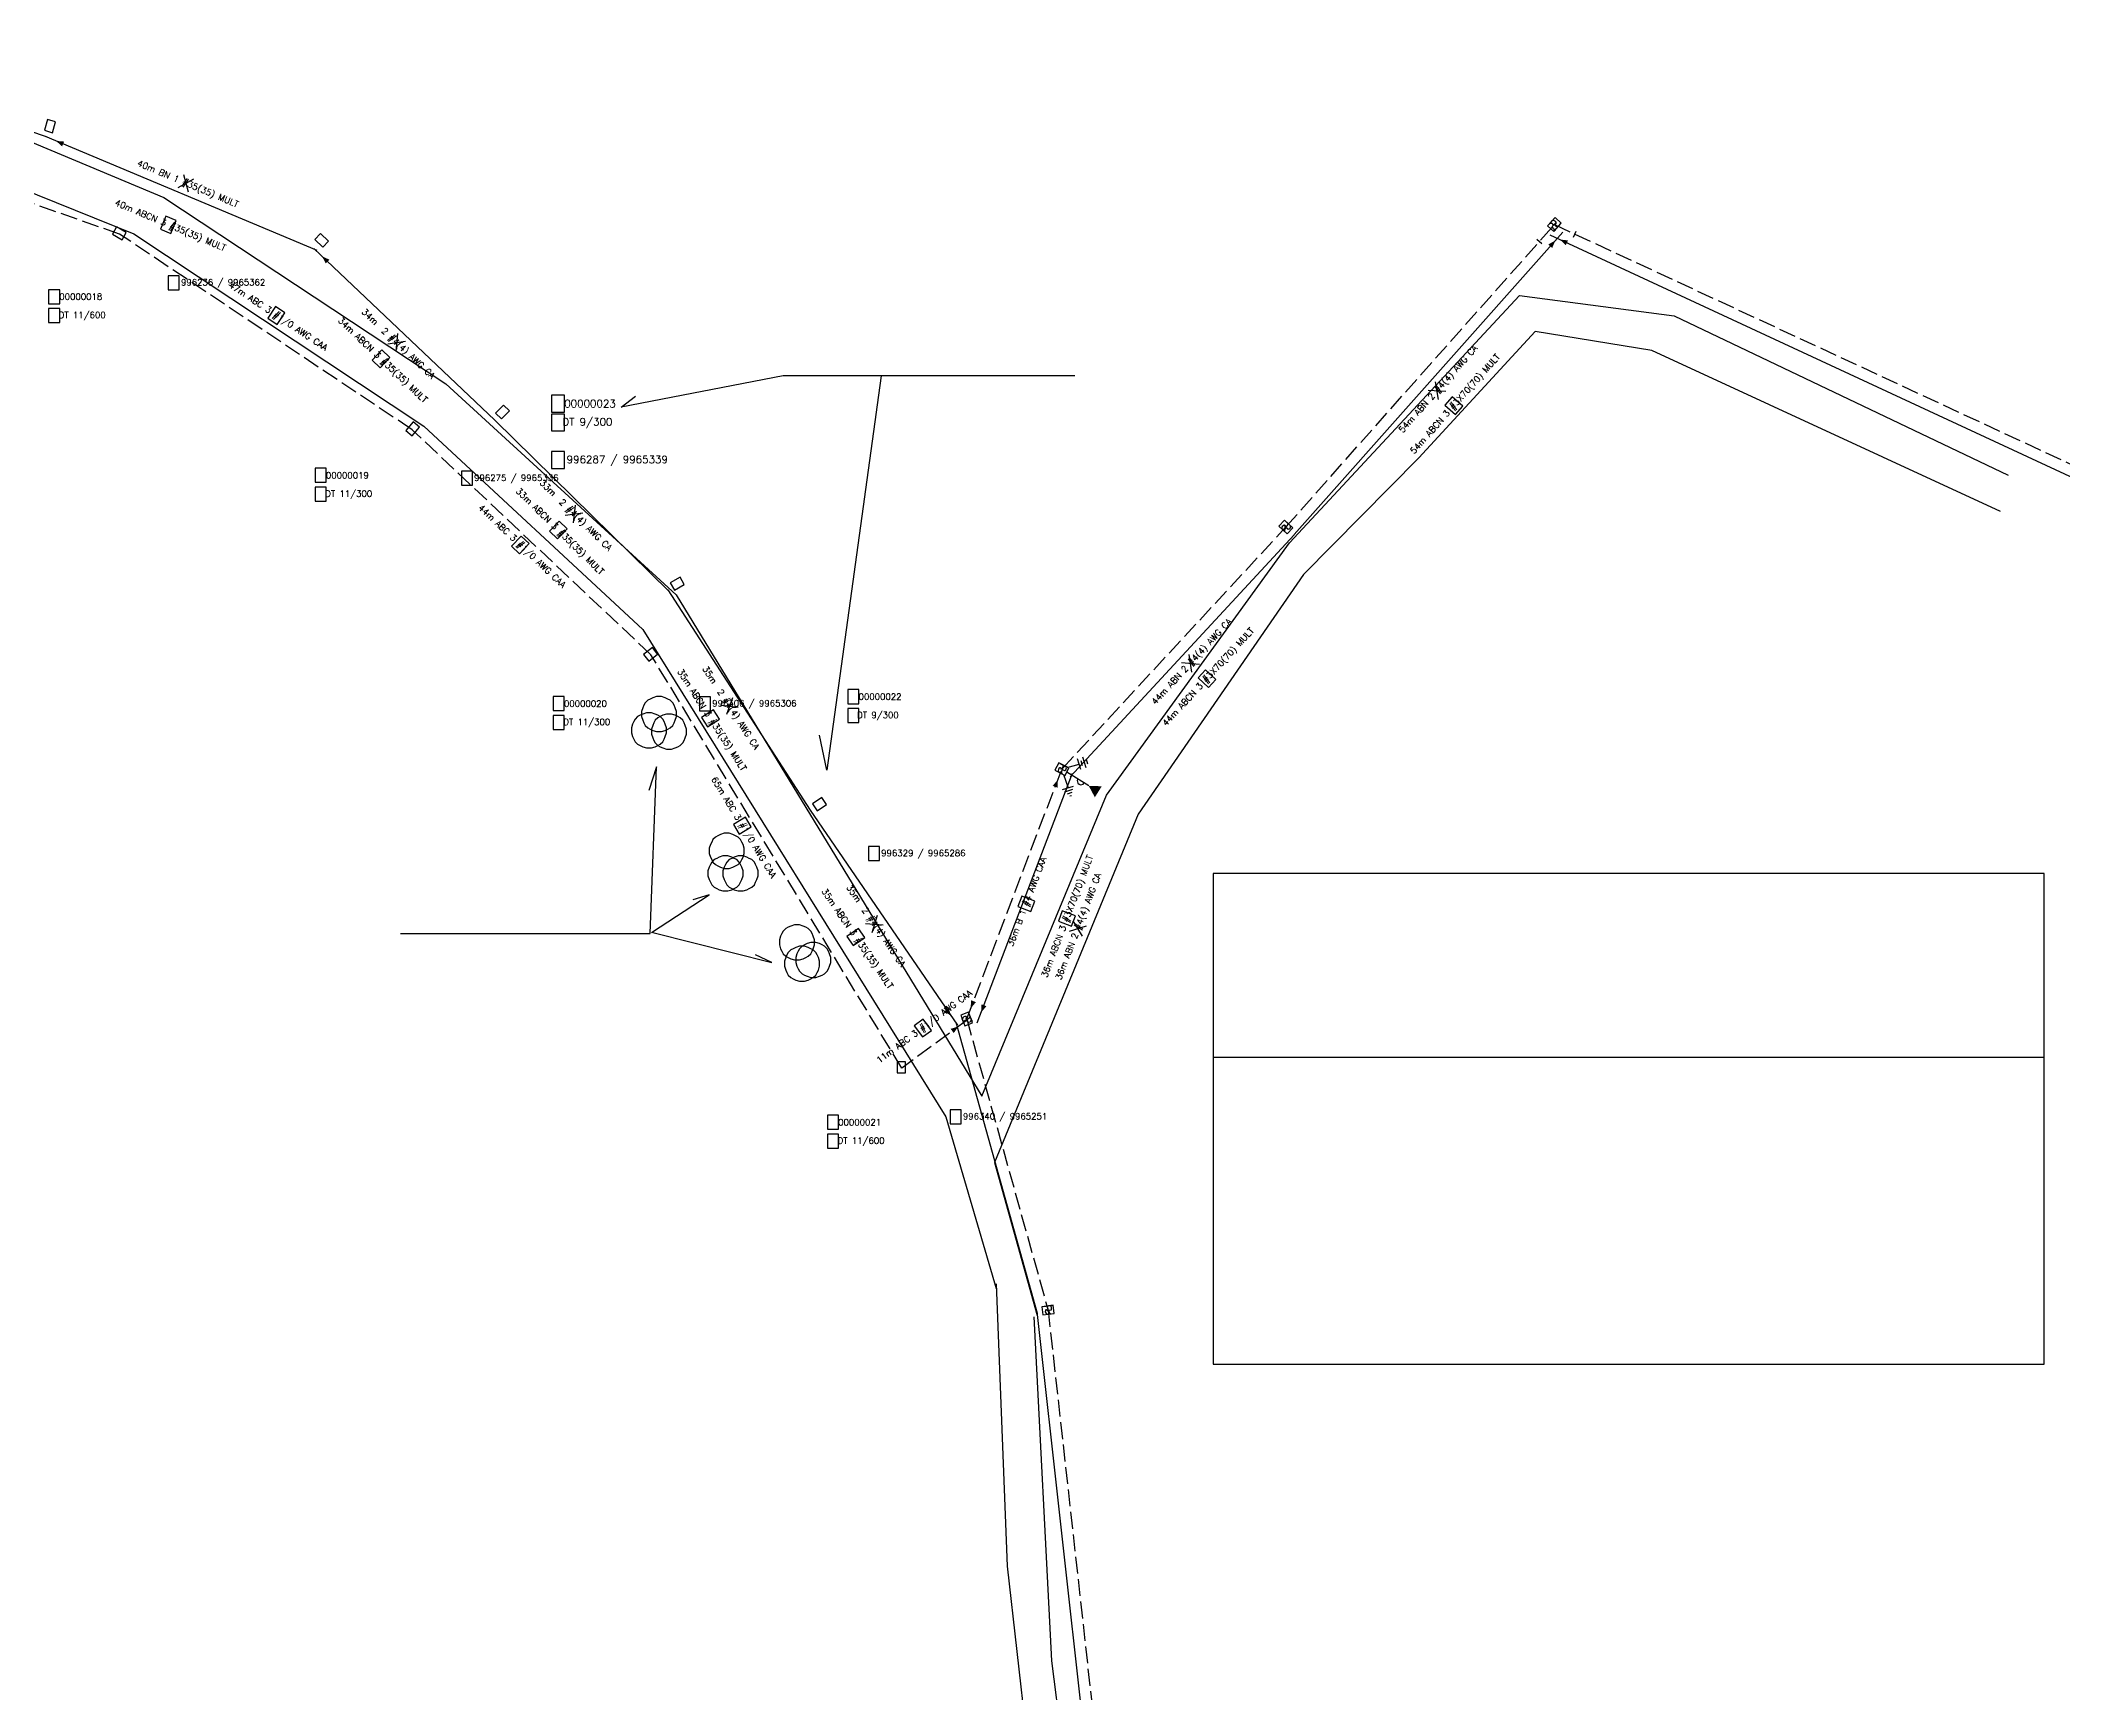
# Model space of a CAD drawing. Extents: x 936087 to 996633, y 9964951 to 10005451.
# Drawn here: x 996225.3 to 996494.3, y 9965168.2 to 9965388.1 of the extents above; entities that cross this region are included whole.
import ezdxf
from ezdxf.enums import TextEntityAlignment as Align

# ---------------------------------------------------------------- set-up
doc = ezdxf.new("R2010")
doc.units = 0
doc.header["$LTSCALE"] = 3
doc.linetypes.add('DASHED', pattern=[1, 0.75, -0.25])
for name, color, linetype in [('ENCABECAMENTO', 5, 'CONTINUOUS'), ('ENCABECAMENTO_PROJ', 1, 'CONTINUOUS'), ('INSTALACAO_CARGA_PROJ', 1, 'CONTINUOUS'), ('IP', 7, 'CONTINUOUS'), ('PONTO_GEOGRAFICO', 7, 'CONTINUOUS'), ('PONTO_GEOGRAFICO_PROJ', 6, 'CONTINUOUS'), ('TEXTO_PG_COORD_PROJ', 7, 'CONTINUOUS'), ('TEXTO_PG_NUMERO_PROJ', 7, 'CONTINUOUS'), ('TEXTO_PG_PROJ', 7, 'CONTINUOUS'), ('TEXTO_TP_PROJ', 7, 'CONTINUOUS'), ('TEXTO_TS_PROJ', 7, 'CONTINUOUS'), ('TEXTO_TS_RETI', 7, 'CONTINUOUS'), ('TRECHO_PRIMARIO', 5, 'DASHED'), ('TRECHO_PRIMARIO_PROJ', 1, 'DASHED'), ('TRECHO_SECUNDARIO', 1, 'CONTINUOUS'), ('TRECHO_SECUNDARIO_PROJ', 6, 'CONTINUOUS')]:
    doc.layers.add(name, color=color, linetype=linetype)
doc.styles.get("Standard").update_dxf_attribs({"font": 'ROMANS', "width": 0.8})

# ---------------------------------------------------------------- blocks, each defined once
blk = doc.blocks.new('00F1')
at = {"color": 0}
for p, q in [((-1.08, -1.13), (-1.08, 0.94)), ((0.08, 0.75), (0.08, -0.21)), ((1.08, 0.53), (1.08, -0.43)), ((-0.14, -0.51), (-0.14, -0.01))]:
    blk.add_line(p, q, dxfattribs=at)
blk.add_circle((-1.08, 1.02), 0.0836, dxfattribs=at)
for centre, radius, start, end in [((-0.45, 0.13), 0.884, 59.3245, 135.4578), ((-0.45, -0.83), 0.884, 59.3245, 135.4578), ((-0.08, 0.75), 0.159, 0, 59.3245), ((0.38, 1.08), 0.884, 249.6513, 322.1639), ((0.02, -0.51), 0.159, 108.4593, 239.6814), ((0.38, 0.11), 0.884, 239.6814, 322.1639), ((-0.08, -0.21), 0.159, 288.4593, 59.3245)]:
    blk.add_arc(centre, radius, start, end, dxfattribs=at)
blk = doc.blocks.new('002F')
at = {"color": 0}
blk.add_lwpolyline([(-1.11328, 1.5), (-1.11328, -1.5), (1.113281, -1.5), (1.113281, 1.5)], close=True, dxfattribs=at)
blk = doc.blocks.new('005C')
at = {"color": 0}
blk.add_line((8.42, 0), (1.5, 0), dxfattribs=at)
for centre, radius, start, end in [((4, 0), 0, 0, 180), ((6, 0), 1, 180, 0)]:
    blk.add_arc(centre, radius, start, end, dxfattribs=at)
blk.add_solid([(8.42, 0), (11.42, 1.73), (11.42, -1.73)], dxfattribs=at)
blk = doc.blocks.new('003A')
at = {"color": 0}
for p, q in [((1.5, 0), (5.26, 0)), ((5.26, -1.5), (5.26, 1.5)), ((5.99, -1.08), (5.99, 1.08)), ((6.72, -0.65), (6.72, 0.65)), ((7.46, -0.23), (7.46, 0.23))]:
    blk.add_line(p, q, dxfattribs=at)
blk = doc.blocks.new('0039')
at = {"color": 0}
for p, q in [((1.499999, 0), (4.784179, 0)), ((4.784179, -1.5), (4.784179, 1.5)), ((5.516601, -0.66503), (5.516601, 0.665039)), ((6.249023, -1.5), (6.249023, 1.5)), ((6.981445, -0.66503), (6.981445, 0.665039))]:
    blk.add_line(p, q, dxfattribs=at)
blk = doc.blocks.new('00F2')
at = {"color": 0}
blk.add_line((0, -0.8789), (0, 0.878906), dxfattribs=at)
blk = doc.blocks.new('004B')
at = {"color": 0}
blk.add_solid([(0, 0), (2.050781, -0.6958), (2.050781, 0.6958)], dxfattribs=at)
blk = doc.blocks.new('004C')
at = {"color": 0}
blk.add_solid([(0, 0), (2.050781, -0.6958), (2.050781, 0.6958)], dxfattribs=at)

msp = doc.modelspace()

# ---------------------------------------------------------------- linework, layer by layer
at = {"layer": 'MUB_PROJ', "color": 84}
for p, q in [((996207.73, 9965381.4), (996241.7, 9965367.15)), ((996205.01, 9965375.53), (996237.71, 9965362.32)), ((996241.7, 9965367.15), (996279.23, 9965342.41)), ((996237.71, 9965362.32), (996276.29, 9965336.75)), ((996391.39, 9965321.23), (996422, 9965354.15)), ((996422, 9965354.15), (996442.55, 9965351.42)), ((996424.1, 9965349.33), (996408.59, 9965332.55)), ((996439.61, 9965346.81), (996424.1, 9965349.33)), ((996442.55, 9965351.42), (996487, 9965330.25)), ((996485.95, 9965325.42), (996439.61, 9965346.81)), ((996279.23, 9965342.41), (996309.84, 9965314.31)), ((996276.29, 9965336.75), (996305.43, 9965309.7)), ((996408.59, 9965332.55), (996393.28, 9965317.04)), ((996487, 9965330.25), (996487, 9965330.25)), ((996367.07, 9965287.69), (996391.39, 9965321.23)), ((996393.28, 9965317.04), (996371.27, 9965285.17)), ((996309.84, 9965314.31), (996350.51, 9965247.64)), ((996305.43, 9965309.7), (996345.69, 9965244.92)), ((996307.22, 9965300.81), (996306.72, 9965300.64)), ((996307.56, 9965300.81), (996307.22, 9965300.81)), ((996307.89, 9965300.81), (996307.56, 9965300.81)), ((996308.39, 9965300.64), (996307.89, 9965300.81)), ((996304.72, 9965298.14), (996304.39, 9965297.81)), ((996305.06, 9965298.31), (996304.72, 9965298.14)), ((996305.39, 9965298.47), (996305.06, 9965298.31)), ((996305.39, 9965299.31), (996305.22, 9965298.81)), ((996305.22, 9965298.81), (996305.22, 9965298.47)), ((996305.22, 9965298.47), (996305.22, 9965298.14)), ((996305.22, 9965298.14), (996305.39, 9965297.64)), ((996305.56, 9965299.64), (996305.39, 9965299.31)), ((996305.89, 9965298.64), (996305.39, 9965298.47)), ((996305.72, 9965299.97), (996305.56, 9965299.64)), ((996306.06, 9965300.31), (996305.72, 9965299.97)), ((996306.22, 9965298.64), (996305.89, 9965298.64)), ((996306.39, 9965300.47), (996306.06, 9965300.31)), ((996306.56, 9965298.64), (996306.22, 9965298.64)), ((996306.72, 9965300.64), (996306.39, 9965300.47)), ((996307.06, 9965298.47), (996306.56, 9965298.64)), ((996307.39, 9965298.31), (996307.06, 9965298.47)), ((996307.39, 9965297.97), (996307.06, 9965297.64)), ((996307.72, 9965298.14), (996307.39, 9965298.31)), ((996307.72, 9965298.14), (996307.39, 9965297.97)), ((996308.06, 9965298.31), (996307.72, 9965298.14)), ((996308.06, 9965297.81), (996307.72, 9965298.14)), ((996308.56, 9965298.47), (996308.06, 9965298.31)), ((996308.73, 9965300.47), (996308.39, 9965300.64)), ((996308.89, 9965298.47), (996308.56, 9965298.47)), ((996309.06, 9965300.31), (996308.73, 9965300.47)), ((996309.23, 9965298.47), (996308.89, 9965298.47)), ((996309.39, 9965299.97), (996309.06, 9965300.31)), ((996309.73, 9965298.31), (996309.23, 9965298.47)), ((996309.56, 9965299.64), (996309.39, 9965299.97)), ((996309.73, 9965299.31), (996309.56, 9965299.64)), ((996309.89, 9965298.81), (996309.73, 9965299.31)), ((996310.06, 9965298.14), (996309.73, 9965298.31)), ((996309.73, 9965297.64), (996309.89, 9965298.14)), ((996309.89, 9965298.47), (996309.89, 9965298.81)), ((996309.89, 9965298.14), (996309.89, 9965298.47)), ((996310.39, 9965297.97), (996310.06, 9965298.14)), ((996310.73, 9965297.64), (996310.39, 9965297.97)), ((996304.05, 9965297.14), (996303.89, 9965296.64)), ((996303.89, 9965296.64), (996303.89, 9965296.3)), ((996303.89, 9965296.3), (996303.89, 9965295.97)), ((996303.89, 9965295.97), (996304.05, 9965295.47)), ((996304.22, 9965297.47), (996304.05, 9965297.14)), ((996304.05, 9965295.47), (996304.22, 9965295.14)), ((996304.39, 9965297.81), (996304.22, 9965297.47)), ((996305.39, 9965297.64), (996305.56, 9965297.3)), ((996305.56, 9965297.3), (996305.72, 9965296.97)), ((996305.72, 9965296.97), (996306.06, 9965296.64)), ((996306.06, 9965296.64), (996306.39, 9965296.47)), ((996306.39, 9965296.47), (996306.72, 9965296.3)), ((996306.72, 9965296.97), (996306.56, 9965296.47)), ((996306.56, 9965296.47), (996306.56, 9965296.14)), ((996306.56, 9965296.14), (996306.56, 9965295.8)), ((996306.56, 9965295.8), (996306.72, 9965295.3)), ((996306.89, 9965297.3), (996306.72, 9965296.97)), ((996306.72, 9965296.3), (996307.22, 9965296.14)), ((996306.72, 9965295.3), (996306.89, 9965294.97)), ((996307.06, 9965297.64), (996306.89, 9965297.3)), ((996307.22, 9965296.14), (996307.56, 9965296.14)), ((996307.56, 9965296.14), (996307.89, 9965296.14)), ((996307.89, 9965296.14), (996308.39, 9965296.3)), ((996308.23, 9965297.47), (996308.06, 9965297.81)), ((996308.39, 9965297.14), (996308.23, 9965297.47)), ((996308.23, 9965295.14), (996308.39, 9965295.47)), ((996308.56, 9965296.64), (996308.39, 9965297.14)), ((996308.39, 9965296.3), (996308.73, 9965296.47)), ((996308.39, 9965295.47), (996308.56, 9965295.97)), ((996308.56, 9965296.3), (996308.56, 9965296.64)), ((996308.56, 9965295.97), (996308.56, 9965296.3)), ((996308.73, 9965296.47), (996309.06, 9965296.64)), ((996309.06, 9965296.64), (996309.39, 9965296.97)), ((996309.39, 9965296.97), (996309.56, 9965297.3)), ((996309.56, 9965297.3), (996309.73, 9965297.64)), ((996310.9, 9965297.3), (996310.73, 9965297.64)), ((996311.06, 9965296.97), (996310.9, 9965297.3)), ((996310.9, 9965294.97), (996311.06, 9965295.3)), ((996311.23, 9965296.47), (996311.06, 9965296.97)), ((996311.06, 9965295.3), (996311.23, 9965295.8)), ((996311.23, 9965296.14), (996311.23, 9965296.47)), ((996311.23, 9965295.8), (996311.23, 9965296.14)), ((996304.22, 9965295.14), (996304.39, 9965294.8)), ((996304.39, 9965294.8), (996304.72, 9965294.47)), ((996304.72, 9965294.47), (996305.06, 9965294.3)), ((996305.06, 9965294.3), (996305.39, 9965294.13)), ((996305.39, 9965294.13), (996305.89, 9965293.97)), ((996305.89, 9965293.97), (996306.22, 9965293.97)), ((996306.22, 9965293.97), (996306.56, 9965293.97)), ((996306.56, 9965293.97), (996307.06, 9965294.13)), ((996306.89, 9965294.97), (996307.06, 9965294.63)), ((996307.06, 9965294.63), (996307.39, 9965294.3)), ((996307.06, 9965294.13), (996307.39, 9965294.3)), ((996307.39, 9965294.3), (996307.72, 9965294.47)), ((996307.39, 9965294.3), (996307.72, 9965294.13)), ((996307.72, 9965294.47), (996308.06, 9965294.8)), ((996307.72, 9965294.13), (996308.06, 9965293.97)), ((996308.06, 9965294.8), (996308.23, 9965295.14)), ((996308.06, 9965293.97), (996308.56, 9965293.8)), ((996308.56, 9965293.8), (996308.89, 9965293.8)), ((996308.89, 9965293.8), (996309.23, 9965293.8)), ((996309.23, 9965293.8), (996309.73, 9965293.97)), ((996309.73, 9965293.97), (996310.06, 9965294.13)), ((996310.06, 9965294.13), (996310.39, 9965294.3)), ((996310.39, 9965294.3), (996310.73, 9965294.63)), ((996310.73, 9965294.63), (996310.9, 9965294.97)), ((996350.51, 9965247.64), (996367.07, 9965287.69)), ((996371.27, 9965285.17), (996352.19, 9965238.84)), ((996315.07, 9965282.12), (996314.73, 9965281.79)), ((996315.4, 9965282.29), (996315.07, 9965282.12)), ((996315.73, 9965282.45), (996315.4, 9965282.29)), ((996316.23, 9965282.62), (996315.73, 9965282.45)), ((996316.57, 9965282.62), (996316.23, 9965282.62)), ((996316.9, 9965282.62), (996316.57, 9965282.62)), ((996317.4, 9965282.45), (996316.9, 9965282.62)), ((996317.74, 9965282.29), (996317.4, 9965282.45)), ((996318.07, 9965282.12), (996317.74, 9965282.29)), ((996318.4, 9965281.79), (996318.07, 9965282.12)), ((996314.4, 9965281.12), (996314.23, 9965280.62)), ((996314.23, 9965280.62), (996314.23, 9965280.29)), ((996314.23, 9965280.29), (996314.23, 9965279.95)), ((996314.23, 9965279.95), (996314.4, 9965279.45)), ((996314.57, 9965281.45), (996314.4, 9965281.12)), ((996314.4, 9965279.45), (996314.57, 9965279.12)), ((996314.73, 9965281.79), (996314.57, 9965281.45)), ((996315.23, 9965279.28), (996314.9, 9965279.12)), ((996315.57, 9965279.45), (996315.23, 9965279.28)), ((996316.07, 9965279.62), (996315.57, 9965279.45)), ((996316.4, 9965279.62), (996316.07, 9965279.62)), ((996316.73, 9965279.62), (996316.4, 9965279.62)), ((996317.24, 9965279.45), (996316.73, 9965279.62)), ((996317.24, 9965279.28), (996316.9, 9965279.12)), ((996317.57, 9965279.45), (996317.24, 9965279.28)), ((996317.57, 9965279.28), (996317.24, 9965279.45)), ((996318.07, 9965279.62), (996317.57, 9965279.45)), ((996317.9, 9965279.12), (996317.57, 9965279.28)), ((996318.4, 9965279.62), (996318.07, 9965279.62)), ((996318.57, 9965281.45), (996318.4, 9965281.79)), ((996318.74, 9965279.62), (996318.4, 9965279.62)), ((996318.74, 9965281.12), (996318.57, 9965281.45)), ((996318.57, 9965279.12), (996318.74, 9965279.45)), ((996318.9, 9965280.62), (996318.74, 9965281.12)), ((996318.74, 9965279.45), (996318.9, 9965279.95)), ((996319.24, 9965279.45), (996318.74, 9965279.62)), ((996318.9, 9965280.29), (996318.9, 9965280.62)), ((996318.9, 9965279.95), (996318.9, 9965280.29)), ((996319.57, 9965279.28), (996319.24, 9965279.45)), ((996319.9, 9965279.12), (996319.57, 9965279.28)), ((996314.23, 9965278.12), (996314.07, 9965277.62)), ((996314.07, 9965277.62), (996314.07, 9965277.28)), ((996314.07, 9965277.28), (996314.07, 9965276.95)), ((996314.07, 9965276.95), (996314.23, 9965276.45)), ((996314.4, 9965278.45), (996314.23, 9965278.12)), ((996314.23, 9965276.45), (996314.4, 9965276.11)), ((996314.57, 9965278.78), (996314.4, 9965278.45)), ((996314.57, 9965279.12), (996314.73, 9965278.78)), ((996314.9, 9965279.12), (996314.57, 9965278.78)), ((996314.73, 9965278.78), (996315.07, 9965278.45)), ((996315.07, 9965278.45), (996315.4, 9965278.28)), ((996315.4, 9965278.28), (996315.73, 9965278.12)), ((996315.73, 9965278.12), (996316.23, 9965277.95)), ((996316.23, 9965278.12), (996316.07, 9965277.62)), ((996316.07, 9965277.62), (996316.07, 9965277.28)), ((996316.07, 9965277.28), (996316.07, 9965276.95)), ((996316.07, 9965276.95), (996316.23, 9965276.45)), ((996316.4, 9965278.45), (996316.23, 9965278.12)), ((996316.23, 9965277.95), (996316.57, 9965277.95)), ((996316.23, 9965276.45), (996316.4, 9965276.11)), ((996316.57, 9965278.78), (996316.4, 9965278.45)), ((996316.9, 9965279.12), (996316.57, 9965278.78)), ((996316.57, 9965277.95), (996316.9, 9965277.95)), ((996316.9, 9965277.95), (996317.4, 9965278.12)), ((996317.4, 9965278.12), (996317.74, 9965278.28)), ((996317.74, 9965278.28), (996318.07, 9965278.45)), ((996318.24, 9965278.78), (996317.9, 9965279.12)), ((996318.07, 9965278.45), (996318.4, 9965278.78)), ((996318.4, 9965278.45), (996318.24, 9965278.78)), ((996318.4, 9965278.78), (996318.57, 9965279.12)), ((996318.57, 9965278.12), (996318.4, 9965278.45)), ((996318.4, 9965276.11), (996318.57, 9965276.45)), ((996318.74, 9965277.62), (996318.57, 9965278.12)), ((996318.57, 9965276.45), (996318.74, 9965276.95)), ((996318.74, 9965277.28), (996318.74, 9965277.62)), ((996318.74, 9965276.95), (996318.74, 9965277.28)), ((996320.24, 9965278.78), (996319.9, 9965279.12)), ((996320.41, 9965278.45), (996320.24, 9965278.78)), ((996320.57, 9965278.12), (996320.41, 9965278.45)), ((996320.41, 9965276.11), (996320.57, 9965276.45)), ((996320.74, 9965277.62), (996320.57, 9965278.12)), ((996320.57, 9965276.45), (996320.74, 9965276.95)), ((996320.74, 9965277.28), (996320.74, 9965277.62)), ((996320.74, 9965276.95), (996320.74, 9965277.28)), ((996314.4, 9965276.11), (996314.57, 9965275.78)), ((996314.57, 9965275.78), (996314.9, 9965275.45)), ((996314.9, 9965275.45), (996315.23, 9965275.28)), ((996315.23, 9965275.28), (996315.57, 9965275.11)), ((996315.57, 9965275.11), (996316.07, 9965274.95)), ((996316.07, 9965274.95), (996316.4, 9965274.95)), ((996316.4, 9965276.11), (996316.57, 9965275.78)), ((996316.4, 9965274.95), (996316.73, 9965274.95)), ((996316.57, 9965275.78), (996316.9, 9965275.45)), ((996316.73, 9965274.95), (996317.24, 9965275.11)), ((996316.9, 9965275.45), (996317.24, 9965275.28)), ((996317.24, 9965275.28), (996317.57, 9965275.11)), ((996317.24, 9965275.11), (996317.57, 9965275.28)), ((996317.57, 9965275.28), (996317.9, 9965275.45)), ((996317.57, 9965275.11), (996318.07, 9965274.95)), ((996317.9, 9965275.45), (996318.24, 9965275.78)), ((996318.07, 9965274.95), (996318.4, 9965274.95)), ((996318.24, 9965275.78), (996318.4, 9965276.11)), ((996318.4, 9965274.95), (996318.74, 9965274.95)), ((996318.74, 9965274.95), (996319.24, 9965275.11)), ((996319.24, 9965275.11), (996319.57, 9965275.28)), ((996319.57, 9965275.28), (996319.9, 9965275.45)), ((996319.9, 9965275.45), (996320.24, 9965275.78)), ((996320.24, 9965275.78), (996320.41, 9965276.11)), ((996323.74, 9965268.94), (996323.58, 9965268.44)), ((996323.58, 9965268.44), (996323.58, 9965268.11)), ((996323.91, 9965269.27), (996323.74, 9965268.94)), ((996324.08, 9965269.61), (996323.91, 9965269.27)), ((996324.41, 9965269.94), (996324.08, 9965269.61)), ((996324.74, 9965270.11), (996324.41, 9965269.94)), ((996325.08, 9965270.27), (996324.74, 9965270.11)), ((996325.58, 9965270.44), (996325.08, 9965270.27)), ((996325.91, 9965270.44), (996325.58, 9965270.44)), ((996326.25, 9965270.44), (996325.91, 9965270.44)), ((996326.75, 9965270.27), (996326.25, 9965270.44)), ((996327.08, 9965270.11), (996326.75, 9965270.27)), ((996327.41, 9965269.94), (996327.08, 9965270.11)), ((996327.75, 9965269.61), (996327.41, 9965269.94)), ((996327.91, 9965269.27), (996327.75, 9965269.61)), ((996328.08, 9965268.94), (996327.91, 9965269.27)), ((996328.25, 9965268.44), (996328.08, 9965268.94)), ((996328.25, 9965268.11), (996328.25, 9965268.44)), ((996323.58, 9965268.11), (996323.58, 9965267.77)), ((996323.58, 9965267.77), (996323.74, 9965267.27)), ((996323.74, 9965267.27), (996323.91, 9965266.94)), ((996323.91, 9965266.94), (996324.08, 9965266.6)), ((996324.08, 9965266.6), (996324.41, 9965266.27)), ((996324.41, 9965266.1), (996324.24, 9965265.6)), ((996324.58, 9965266.44), (996324.41, 9965266.1)), ((996324.41, 9965266.27), (996324.74, 9965266.1)), ((996324.74, 9965266.77), (996324.58, 9965266.44)), ((996325.08, 9965267.1), (996324.74, 9965266.77)), ((996324.74, 9965266.1), (996325.08, 9965265.94)), ((996325.41, 9965267.27), (996325.08, 9965267.1)), ((996325.08, 9965265.94), (996325.58, 9965265.77)), ((996325.74, 9965267.44), (996325.41, 9965267.27)), ((996325.58, 9965265.77), (996325.91, 9965265.77)), ((996326.25, 9965267.61), (996325.74, 9965267.44)), ((996325.91, 9965266.6), (996325.74, 9965266.1)), ((996325.74, 9965266.1), (996325.74, 9965265.77)), ((996325.74, 9965265.77), (996325.74, 9965265.44)), ((996326.08, 9965266.94), (996325.91, 9965266.6)), ((996325.91, 9965265.77), (996326.25, 9965265.77)), ((996326.25, 9965267.27), (996326.08, 9965266.94)), ((996326.58, 9965267.61), (996326.25, 9965267.27)), ((996326.58, 9965267.61), (996326.25, 9965267.61)), ((996326.25, 9965265.77), (996326.75, 9965265.94)), ((996326.91, 9965267.77), (996326.58, 9965267.61)), ((996326.91, 9965267.61), (996326.58, 9965267.61)), ((996326.75, 9965265.94), (996327.08, 9965266.1)), ((996327.25, 9965267.94), (996326.91, 9965267.77)), ((996327.41, 9965267.44), (996326.91, 9965267.61)), ((996327.08, 9965266.1), (996327.41, 9965266.27)), ((996327.75, 9965268.11), (996327.25, 9965267.94)), ((996327.75, 9965267.27), (996327.41, 9965267.44)), ((996327.41, 9965266.27), (996327.75, 9965266.6)), ((996328.08, 9965268.11), (996327.75, 9965268.11)), ((996328.08, 9965267.1), (996327.75, 9965267.27)), ((996327.75, 9965266.6), (996327.91, 9965266.94)), ((996327.91, 9965266.94), (996328.08, 9965267.27)), ((996328.41, 9965268.11), (996328.08, 9965268.11)), ((996328.08, 9965267.27), (996328.25, 9965267.77)), ((996328.41, 9965266.77), (996328.08, 9965267.1)), ((996328.25, 9965267.77), (996328.25, 9965268.11)), ((996328.91, 9965267.94), (996328.41, 9965268.11)), ((996328.58, 9965266.44), (996328.41, 9965266.77)), ((996328.75, 9965266.1), (996328.58, 9965266.44)), ((996328.91, 9965265.6), (996328.75, 9965266.1)), ((996329.25, 9965267.77), (996328.91, 9965267.94)), ((996329.58, 9965267.61), (996329.25, 9965267.77)), ((996329.92, 9965267.27), (996329.58, 9965267.61)), ((996330.08, 9965266.94), (996329.92, 9965267.27)), ((996330.25, 9965266.6), (996330.08, 9965266.94)), ((996330.42, 9965266.1), (996330.25, 9965266.6)), ((996330.42, 9965265.77), (996330.42, 9965266.1)), ((996330.42, 9965265.44), (996330.42, 9965265.77)), ((996324.24, 9965265.6), (996324.24, 9965265.27)), ((996324.24, 9965265.27), (996324.24, 9965264.94)), ((996324.24, 9965264.94), (996324.41, 9965264.43)), ((996324.41, 9965264.43), (996324.58, 9965264.1)), ((996324.58, 9965264.1), (996324.74, 9965263.77)), ((996324.74, 9965263.77), (996325.08, 9965263.43)), ((996325.08, 9965263.43), (996325.41, 9965263.27)), ((996325.41, 9965263.27), (996325.74, 9965263.1)), ((996325.74, 9965265.44), (996325.91, 9965264.94)), ((996325.74, 9965263.1), (996326.25, 9965262.93)), ((996325.91, 9965264.94), (996326.08, 9965264.6)), ((996326.08, 9965264.6), (996326.25, 9965264.27)), ((996326.25, 9965264.27), (996326.58, 9965263.93)), ((996326.58, 9965263.93), (996326.91, 9965263.77)), ((996326.91, 9965263.77), (996327.25, 9965263.6)), ((996326.91, 9965262.93), (996327.41, 9965263.1)), ((996327.25, 9965263.6), (996327.75, 9965263.43)), ((996327.41, 9965263.1), (996327.75, 9965263.27)), ((996327.75, 9965263.43), (996328.08, 9965263.43)), ((996327.75, 9965263.27), (996328.08, 9965263.43)), ((996328.08, 9965263.43), (996328.41, 9965263.77)), ((996328.08, 9965263.43), (996328.41, 9965263.43)), ((996328.41, 9965263.77), (996328.58, 9965264.1)), ((996328.41, 9965263.43), (996328.91, 9965263.6)), ((996328.58, 9965264.1), (996328.75, 9965264.43)), ((996328.75, 9965264.43), (996328.91, 9965264.94)), ((996328.91, 9965265.27), (996328.91, 9965265.6)), ((996328.91, 9965264.94), (996328.91, 9965265.27)), ((996328.91, 9965263.6), (996329.25, 9965263.77)), ((996329.25, 9965263.77), (996329.58, 9965263.93)), ((996329.58, 9965263.93), (996329.92, 9965264.27)), ((996329.92, 9965264.27), (996330.08, 9965264.6)), ((996330.08, 9965264.6), (996330.25, 9965264.94)), ((996330.25, 9965264.94), (996330.42, 9965265.44)), ((996326.25, 9965262.93), (996326.58, 9965262.93)), ((996326.58, 9965262.93), (996326.91, 9965262.93)), ((996345.69, 9965244.92), (996352.4, 9965222.06)), ((996352.19, 9965238.84), (996357.85, 9965218.5)), ((996352.4, 9965222.69), (996353.86, 9965185.16)), ((996352.4, 9965222.06), (996352.4, 9965222.06)), ((996357.43, 9965218.29), (996359.74, 9965172.58)), ((996357.85, 9965218.5), (996357.85, 9965218.5)), ((996353.86, 9965185.16), (996358.06, 9965148.26)), ((996359.74, 9965172.58), (996362.67, 9965149.52))]:
    msp.add_line(p, q, dxfattribs=at)
at = {"layer": 'TEXTO_INDICADOR', "color": 5}
for p, q in [((996324.09, 9965343.47), (996302.52, 9965339.28)), ((996362.87, 9965343.47), (996324.09, 9965343.47)), ((996337.12, 9965343.47), (996329.88, 9965291)), ((996302.52, 9965339.28), (996304.45, 9965340.73)), ((996329.88, 9965291), (996328.91, 9965295.67)), ((996307.22, 9965291.46), (996306.22, 9965288.29)), ((996306.39, 9965269.27), (996307.22, 9965291.46)), ((996491.78, 9965277.26), (996381.24, 9965277.26)), ((996381.24, 9965277.26), (996381.24, 9965252.83)), ((996491.78, 9965212.01), (996491.78, 9965277.26)), ((996306.56, 9965269.44), (996314.23, 9965274.45)), ((996314.23, 9965274.45), (996312.06, 9965273.78)), ((996381.24, 9965275.47), (996381.24, 9965212.01)), ((996273.19, 9965269.27), (996306.39, 9965269.27)), ((996306.72, 9965269.44), (996322.57, 9965265.44)), ((996322.57, 9965265.44), (996320.41, 9965266.44)), ((996381.24, 9965252.83), (996491.78, 9965252.83)), ((996381.24, 9965212.01), (996491.78, 9965212.01))]:
    msp.add_line(p, q, dxfattribs=at)
at = {"layer": 'TEXTO_PG_COORD_PROJ', "color": 6}
for p, q in [((996243.76, 9965356.76), (996242.29, 9965356.76)), ((996242.29, 9965356.76), (996242.29, 9965354.9)), ((996242.29, 9965354.9), (996243.76, 9965354.9)), ((996243.76, 9965354.9), (996243.76, 9965356.76)), ((996295.01, 9965333.37), (996293.25, 9965333.37)), ((996293.25, 9965333.37), (996293.25, 9965331.14)), ((996295.01, 9965331.14), (996295.01, 9965333.37)), ((996282.76, 9965330.76), (996281.29, 9965330.76)), ((996281.29, 9965330.76), (996281.29, 9965328.9)), ((996282.76, 9965328.9), (996282.76, 9965330.76)), ((996293.25, 9965331.14), (996295.01, 9965331.14)), ((996281.29, 9965328.9), (996282.76, 9965328.9)), ((996314.42, 9965300.78), (996312.94, 9965300.78)), ((996312.94, 9965300.78), (996312.94, 9965298.92)), ((996314.42, 9965298.92), (996314.42, 9965300.78)), ((996312.94, 9965298.92), (996314.42, 9965298.92)), ((996336.89, 9965280.86), (996335.41, 9965280.86)), ((996335.41, 9965280.86), (996335.41, 9965278.99)), ((996336.89, 9965278.99), (996336.89, 9965280.86)), ((996335.41, 9965278.99), (996336.89, 9965278.99)), ((996347.75, 9965245.85), (996346.28, 9965245.85)), ((996346.28, 9965245.85), (996346.28, 9965243.99)), ((996347.75, 9965243.99), (996347.75, 9965245.85)), ((996346.28, 9965243.99), (996347.75, 9965243.99))]:
    msp.add_line(p, q, dxfattribs=at)
at = {"layer": 'TEXTO_PG_NUMERO_PROJ', "color": 6}
for p, q in [((996227.86, 9965354.91), (996226.39, 9965354.91)), ((996226.39, 9965354.91), (996226.39, 9965353.04)), ((996227.86, 9965353.04), (996227.86, 9965354.91)), ((996226.39, 9965353.04), (996227.86, 9965353.04)), ((996295.01, 9965340.87), (996293.25, 9965340.87)), ((996293.25, 9965340.87), (996293.25, 9965338.64)), ((996293.25, 9965338.64), (996295.01, 9965338.64)), ((996295.01, 9965338.64), (996295.01, 9965340.87)), ((996263.31, 9965331.16), (996261.83, 9965331.16)), ((996261.83, 9965331.16), (996261.83, 9965329.29)), ((996263.31, 9965329.29), (996263.31, 9965331.16)), ((996261.83, 9965329.29), (996263.31, 9965329.29)), ((996294.96, 9965300.8), (996293.49, 9965300.8)), ((996293.49, 9965300.8), (996293.49, 9965298.94)), ((996294.96, 9965298.94), (996294.96, 9965300.8)), ((996334.15, 9965301.72), (996332.68, 9965301.72)), ((996332.68, 9965301.72), (996332.68, 9965299.85)), ((996334.15, 9965299.85), (996334.15, 9965301.72)), ((996293.49, 9965298.94), (996294.96, 9965298.94)), ((996332.68, 9965299.85), (996334.15, 9965299.85)), ((996331.44, 9965245.12), (996329.97, 9965245.12)), ((996329.97, 9965245.12), (996329.97, 9965243.26)), ((996331.44, 9965243.26), (996331.44, 9965245.12)), ((996329.97, 9965243.26), (996331.44, 9965243.26))]:
    msp.add_line(p, q, dxfattribs=at)
at = {"layer": 'TEXTO_PG_PROJ', "color": 6}
for p, q in [((996227.86, 9965352.41), (996226.39, 9965352.41)), ((996226.39, 9965352.41), (996226.39, 9965350.54)), ((996227.86, 9965350.54), (996227.86, 9965352.41)), ((996226.39, 9965350.54), (996227.86, 9965350.54)), ((996295.01, 9965338.37), (996293.25, 9965338.37)), ((996293.25, 9965338.37), (996293.25, 9965336.14)), ((996295.01, 9965336.14), (996295.01, 9965338.37)), ((996293.25, 9965336.14), (996295.01, 9965336.14)), ((996263.31, 9965328.66), (996261.83, 9965328.66)), ((996261.83, 9965328.66), (996261.83, 9965326.79)), ((996263.31, 9965326.79), (996263.31, 9965328.66)), ((996261.83, 9965326.79), (996263.31, 9965326.79)), ((996294.96, 9965298.3), (996293.49, 9965298.3)), ((996293.49, 9965298.3), (996293.49, 9965296.44)), ((996294.96, 9965296.44), (996294.96, 9965298.3)), ((996334.15, 9965299.22), (996332.68, 9965299.22)), ((996332.68, 9965299.22), (996332.68, 9965297.35)), ((996334.15, 9965297.35), (996334.15, 9965299.22)), ((996293.49, 9965296.44), (996294.96, 9965296.44)), ((996332.68, 9965297.35), (996334.15, 9965297.35)), ((996331.44, 9965242.62), (996329.97, 9965242.62)), ((996329.97, 9965242.62), (996329.97, 9965240.76)), ((996331.44, 9965240.76), (996331.44, 9965242.62)), ((996329.97, 9965240.76), (996331.44, 9965240.76))]:
    msp.add_line(p, q, dxfattribs=at)
at = {"layer": 'TEXTO_TP_PROJ', "color": 6}
for p, q in [((996256.58, 9965352.66), (996255.54, 9965351.11)), ((996257.8, 9965351.84), (996256.58, 9965352.66)), ((996256.77, 9965350.29), (996257.8, 9965351.84)), ((996255.54, 9965351.11), (996256.77, 9965350.29)), ((996289.22, 9965322.15), (996287.94, 9965320.8)), ((996287.94, 9965320.8), (996289.01, 9965319.79)), ((996289.01, 9965319.79), (996290.29, 9965321.14)), ((996290.29, 9965321.14), (996289.22, 9965322.15)), ((996319.06, 9965284.74), (996317.47, 9965283.78)), ((996319.83, 9965283.48), (996319.06, 9965284.74)), ((996317.47, 9965283.78), (996318.24, 9965282.52)), ((996318.24, 9965282.52), (996319.83, 9965283.48)), ((996355.81, 9965274.26), (996355.29, 9965272.88)), ((996357.55, 9965273.59), (996355.81, 9965274.26)), ((996355.29, 9965272.88), (996357.03, 9965272.22)), ((996357.03, 9965272.22), (996357.55, 9965273.59)), ((996342.68, 9965257.9), (996341.5, 9965257.03)), ((996343.79, 9965256.4), (996342.68, 9965257.9)), ((996341.5, 9965257.03), (996342.6, 9965255.53)), ((996342.6, 9965255.53), (996343.79, 9965256.4))]:
    msp.add_line(p, q, dxfattribs=at)
at = {"layer": 'TEXTO_TS_PROJ', "color": 6}
for p, q in [((996241.99, 9965364.68), (996241.27, 9965362.96)), ((996241.27, 9965362.96), (996242.63, 9965362.39)), ((996243.35, 9965364.11), (996241.99, 9965364.68)), ((996242.63, 9965362.39), (996243.35, 9965364.11)), ((996270.7, 9965346.89), (996269.42, 9965345.54)), ((996271.77, 9965345.88), (996270.7, 9965346.89)), ((996269.42, 9965345.54), (996270.48, 9965344.53)), ((996270.48, 9965344.53), (996271.77, 9965345.88)), ((996413.06, 9965340.65), (996412.08, 9965339.54)), ((996412.08, 9965339.54), (996413.47, 9965338.31)), ((996414.45, 9965339.41), (996413.06, 9965340.65)), ((996413.47, 9965338.31), (996414.45, 9965339.41)), ((996294.29, 9965324.12), (996292.99, 9965322.79)), ((996292.99, 9965322.79), (996294.04, 9965321.76)), ((996294.04, 9965321.76), (996295.34, 9965323.09)), ((996295.34, 9965323.09), (996294.29, 9965324.12)), ((996380.25, 9965304.35), (996379.25, 9965303.27)), ((996381.62, 9965303.09), (996380.25, 9965304.35)), ((996379.25, 9965303.27), (996380.62, 9965302.01)), ((996380.62, 9965302.01), (996381.62, 9965303.09)), ((996314.79, 9965299.02), (996313.23, 9965298.01)), ((996313.23, 9965298.01), (996314.03, 9965296.77)), ((996315.59, 9965297.78), (996314.79, 9965299.02)), ((996314.03, 9965296.77), (996315.59, 9965297.78)), ((996361.19, 9965272.32), (996360.67, 9965270.94)), ((996362.93, 9965271.65), (996361.19, 9965272.32)), ((996362.41, 9965270.28), (996362.93, 9965271.65)), ((996334.1, 9965269.95), (996332.56, 9965268.9)), ((996332.56, 9965268.9), (996333.39, 9965267.69)), ((996333.39, 9965267.69), (996334.93, 9965268.74)), ((996334.93, 9965268.74), (996334.1, 9965269.95)), ((996360.67, 9965270.94), (996362.41, 9965270.28))]:
    msp.add_line(p, q, dxfattribs=at)
at = {"layer": 'TEXTO_TS_RETI', "color": 1}
for p, q in [((996243.6, 9965368.49), (996245.68, 9965369.64)), ((996244.32, 9965370.21), (996244.95, 9965367.92)), ((996271.48, 9965347.71), (996273.83, 9965348.05)), ((996272.77, 9965349.07), (996272.55, 9965346.7)), ((996409.84, 9965341.54), (996412.21, 9965341.4)), ((996411.23, 9965340.3), (996410.82, 9965342.64)), ((996295.1, 9965324.93), (996297.45, 9965325.22)), ((996296.4, 9965326.26), (996296.15, 9965323.89)), ((996378.42, 9965304.04), (996378.05, 9965306.39)), ((996377.05, 9965305.31), (996379.42, 9965305.12)), ((996317.32, 9965300.65), (996316.55, 9965298.4)), ((996315.75, 9965299.64), (996318.11, 9965299.41)), ((996336.56, 9965271.67), (996335.86, 9965269.4)), ((996335.02, 9965270.61), (996337.39, 9965270.45)), ((996362.14, 9965269.6), (996364.4, 9965270.31)), ((996363.88, 9965268.93), (996362.66, 9965270.97))]:
    msp.add_line(p, q, dxfattribs=at)
at = {"layer": 'TRECHO_PRIMARIO', "color": 182}
for p, q in [((996390.92, 9965323.35), (996426.64, 9965363.57)), ((996426.64, 9965363.57), (996498.84, 9965330.07)), ((996361.14, 9965291.16), (996390.92, 9965323.35)), ((996348.48, 9965257.93), (996359.3, 9965219.2)), ((996359.3, 9965219.2), (996367.09, 9965149.24))]:
    msp.add_line(p, q, dxfattribs=at)
at = {"layer": 'TRECHO_PRIMARIO_PROJ', "color": 6}
for p, q in [((996235.83, 9965362.29), (996193.26, 9965377.25)), ((996274.72, 9965336.29), (996235.83, 9965362.29)), ((996306.48, 9965306.37), (996274.72, 9965336.29)), ((996339.85, 9965251.38), (996306.48, 9965306.37)), ((996348.48, 9965257.93), (996361.14, 9965291.16)), ((996348.59, 9965257.82), (996339.85, 9965251.38))]:
    msp.add_line(p, q, dxfattribs=at)
at = {"layer": 'TRECHO_SECUNDARIO', "color": 1}
for p, q in [((996226.09, 9965375.24), (996188.41, 9965388.05)), ((996261.67, 9965360.39), (996285.71, 9965337.55)), ((996426.01, 9965362.21), (996498.21, 9965328.71)), ((996285.71, 9965337.55), (996308.94, 9965314.74)), ((996308.73, 9965315), (996327.65, 9965285.68)), ((996327.65, 9965285.68), (996347.24, 9965257.08)), ((996347.03, 9965257.52), (996357.86, 9965218.8)), ((996357.81, 9965219.03), (996365.6, 9965149.07))]:
    msp.add_line(p, q, dxfattribs=at)
at = {"layer": 'TRECHO_SECUNDARIO_PROJ', "color": 6}
for p, q in [((996262.12, 9965360.1), (996225.99, 9965375.27)), ((996392.04, 9965322.35), (996427.76, 9965362.57)), ((996362.24, 9965290.14), (996392.02, 9965322.33)), ((996349.88, 9965257.39), (996362.54, 9965290.63))]:
    msp.add_line(p, q, dxfattribs=at)

# ---------------------------------------------------------------- block references
at = {"layer": 'ACESSORIO_PROJ', "color": 6, "xscale": 0.5, "yscale": 0.5}
for name, rotation in [('0039', 16), ('003A', 288)]:
    msp.add_blockref(name, (996361.14, 9965291.16), dxfattribs=dict(at, rotation=rotation))
at = {"layer": 'ENCABECAMENTO', "color": 5, "xscale": 0.5, "yscale": 0.5}
for p, rotation in [((996429.36, 9965362.31), 335), ((996424.65, 9965361.33), 228)]:
    msp.add_blockref('00F2', p, dxfattribs=dict(at, rotation=rotation))
at = {"layer": 'ENCABECAMENTO_PROJ', "color": 6, "xscale": 0.5, "yscale": 0.5}
for name, p, rotation in [('004C', (996227.37, 9965374.69), 337), ('004C', (996426.77, 9965361.45), 228), ('004C', (996427.37, 9965361.58), 335), ('004C', (996262.74, 9965359.36), 316), ('004B', (996360.61, 9965289.76), 249), ('004B', (996349.01, 9965259.33), 69), ('004C', (996346.39, 9965258.32), 124), ('004C', (996350.41, 9965258.79), 69), ('004B', (996347.38, 9965256.93), 216)]:
    msp.add_blockref(name, p, dxfattribs=dict(at, rotation=rotation))
at = {"layer": 'INSTALACAO_CARGA_PROJ', "color": 6, "xscale": 0.5, "yscale": 0.5, "rotation": 328}
msp.add_blockref('005C', (996361.14, 9965291.16), dxfattribs=at)
at = {"layer": 'IP', "color": 5, "xscale": 0.5, "yscale": 0.5}
for p, rotation in [((996426.64, 9965363.57), 138.01), ((996390.92, 9965323.35), 226.84), ((996361.14, 9965291.16), 242.78), ((996348.48, 9965257.93), 200.73), ((996348.48, 9965257.93), 200.73), ((996348.48, 9965257.93), 200.73), ((996348.48, 9965257.93), 200.73), ((996359.3, 9965219.2), 277.33)]:
    msp.add_blockref('00F1', p, dxfattribs=dict(at, rotation=rotation))
at = {"layer": 'PONTO_GEOGRAFICO', "color": 7, "xscale": 0.5, "yscale": 0.5, "rotation": 277}
msp.add_blockref('002F', (996359.3, 9965219.2), dxfattribs=at)
at = {"layer": 'PONTO_GEOGRAFICO_PROJ', "color": 6, "xscale": 0.5, "yscale": 0.5}
for p, rotation in [((996226.57, 9965376.66), 343), ((996235.79, 9965362.4), 241), ((996426.64, 9965363.57), 138), ((996262.7, 9965361.48), 226), ((996286.75, 9965338.64), 316), ((996274.79, 9965336.4), 320), ((996390.92, 9965323.35), 227), ((996309.99, 9965315.81), 299), ((996306.44, 9965306.42), 308), ((996361.14, 9965291.16), 243), ((996328.91, 9965286.49), 304), ((996348.48, 9965257.93), 201)]:
    msp.add_blockref('002F', p, dxfattribs=dict(at, rotation=rotation))
msp.add_blockref('002F', (996339.78, 9965251.49), dxfattribs=at)

# ---------------------------------------------------------------- texts
at = {"layer": 'TEXTO_PG_COORD_PROJ', "color": 6}
for s, height, p in [(' 996236 / 9965362', 0.8333, (996249.31, 9965355.83)), (' 996287 / 9965339', 1, (996301.67, 9965332.26)), (' 996275 / 9965336', 0.8333, (996288.3, 9965329.83)), (' 996306 / 9965306', 0.8333, (996319.96, 9965299.85)), (' 996329 / 9965286', 0.8333, (996342.43, 9965279.92)), (' 996340 / 9965251', 0.8333, (996353.3, 9965244.92))]:
    msp.add_text(s, height=height, dxfattribs=at).set_placement(p, align=Align.MIDDLE)
at = {"layer": 'TEXTO_PG_NUMERO_PROJ', "color": 6}
for s, height, p in [(' 00000018', 0.833, (996230.38, 9965353.98)), (' 00000023', 1, (996298.04, 9965339.76)), (' 00000019', 0.833, (996265.83, 9965330.22)), (' 00000022', 0.833, (996336.67, 9965300.78)), (' 00000020', 0.833, (996297.49, 9965299.87)), (' 00000021', 0.833, (996333.96, 9965244.19))]:
    msp.add_text(s, height=height, dxfattribs=at).set_placement(p, align=Align.MIDDLE)
at = {"layer": 'TEXTO_PG_PROJ', "color": 6}
for s, height, p in [(' DT 11/600', 0.833, (996230.57, 9965351.48)), (' DT 9/300', 1, (996297.7, 9965337.26)), (' DT 11/300', 0.833, (996266.01, 9965327.72)), (' DT 11/300', 0.833, (996297.67, 9965297.37)), (' DT 9/300', 0.833, (996336.39, 9965298.28)), (' DT 11/600', 0.833, (996334.15, 9965241.69))]:
    msp.add_text(s, height=height, dxfattribs=at).set_placement(p, align=Align.MIDDLE)
at = {"layer": 'TEXTO_TP_PROJ', "color": 6}
for s, rotation, p in [(' 47m ABC 3 #1/0 AWG CAA', 326.3189, (996256.67, 9965351.48)), (' 44m ABC 3 #1/0 AWG CAA', 316.5687, (996289.11, 9965320.97)), (' 65m ABC 3 #1/0 AWG CAA', 301.2617, (996318.65, 9965283.63)), (' 36m B 1 #4 AWG CAA', 69.1445, (996356.42, 9965273.24)), (' 11m ABC 3 #1/0 AWG CAA', 36.5077, (996342.64, 9965256.71))]:
    msp.add_text(s, height=0.8333, rotation=rotation, dxfattribs=at).set_placement(p, align=Align.MIDDLE)
at = {"layer": 'TEXTO_TS_PROJ', "color": 6}
for s, rotation, p in [(' 40m ABCN 3 #35(35) MULT', 337.2251, (996242.31, 9965363.54)), (' 34m ABCN 3 #35(35) MULT', 316.4827, (996270.59, 9965345.71)), (' 54m ABCN 3 #3X70(70) MULT', 48.3927, (996413.27, 9965339.48)), (' 33m ABCN 3 #35(35) MULT', 315.5241, (996294.16, 9965322.94)), (' 44m ABCN 3 #3X70(70) MULT', 47.2285, (996380.43, 9965303.18)), (' 35m ABCN 3 #35(35) MULT', 302.8524, (996314.41, 9965297.9)), (' 36m ABCN 3 #3X70(70) MULT', 69.1445, (996361.8, 9965271.3)), (' 35m ABCN 3 #35(35) MULT', 304.4105, (996333.74, 9965268.82))]:
    msp.add_text(s, height=0.8333, rotation=rotation, dxfattribs=at).set_placement(p, align=Align.MIDDLE)
at = {"layer": 'TEXTO_TS_RETI', "color": 1}
for s, rotation, p in [(' 40m BN 1 #35(35) MULT', 337.2251, (996244.64, 9965369.07)), (' 34m  2 #4(4) AWG CA', 316.4827, (996272.66, 9965347.88)), (' 54m ABN 2 #4(4) AWG CA', 48.3927, (996411.02, 9965341.47)), (' 33m  2 #4(4) AWG CA', 315.5246, (996296.27, 9965325.07)), (' 44m ABN 2 #4(4) AWG CA', 47.2285, (996378.23, 9965305.22)), (' 35m  2 #4(4) AWG CA', 302.8524, (996316.93, 9965299.52)), (' 36m ABN 2 #4(4) AWG CA', 69.1445, (996363.27, 9965269.95)), (' 35m  2 #4(4) AWG CA', 304.4096, (996336.21, 9965270.53))]:
    msp.add_text(s, height=0.8333, rotation=rotation, dxfattribs=at).set_placement(p, align=Align.MIDDLE)

doc.saveas('drawing.dxf')
